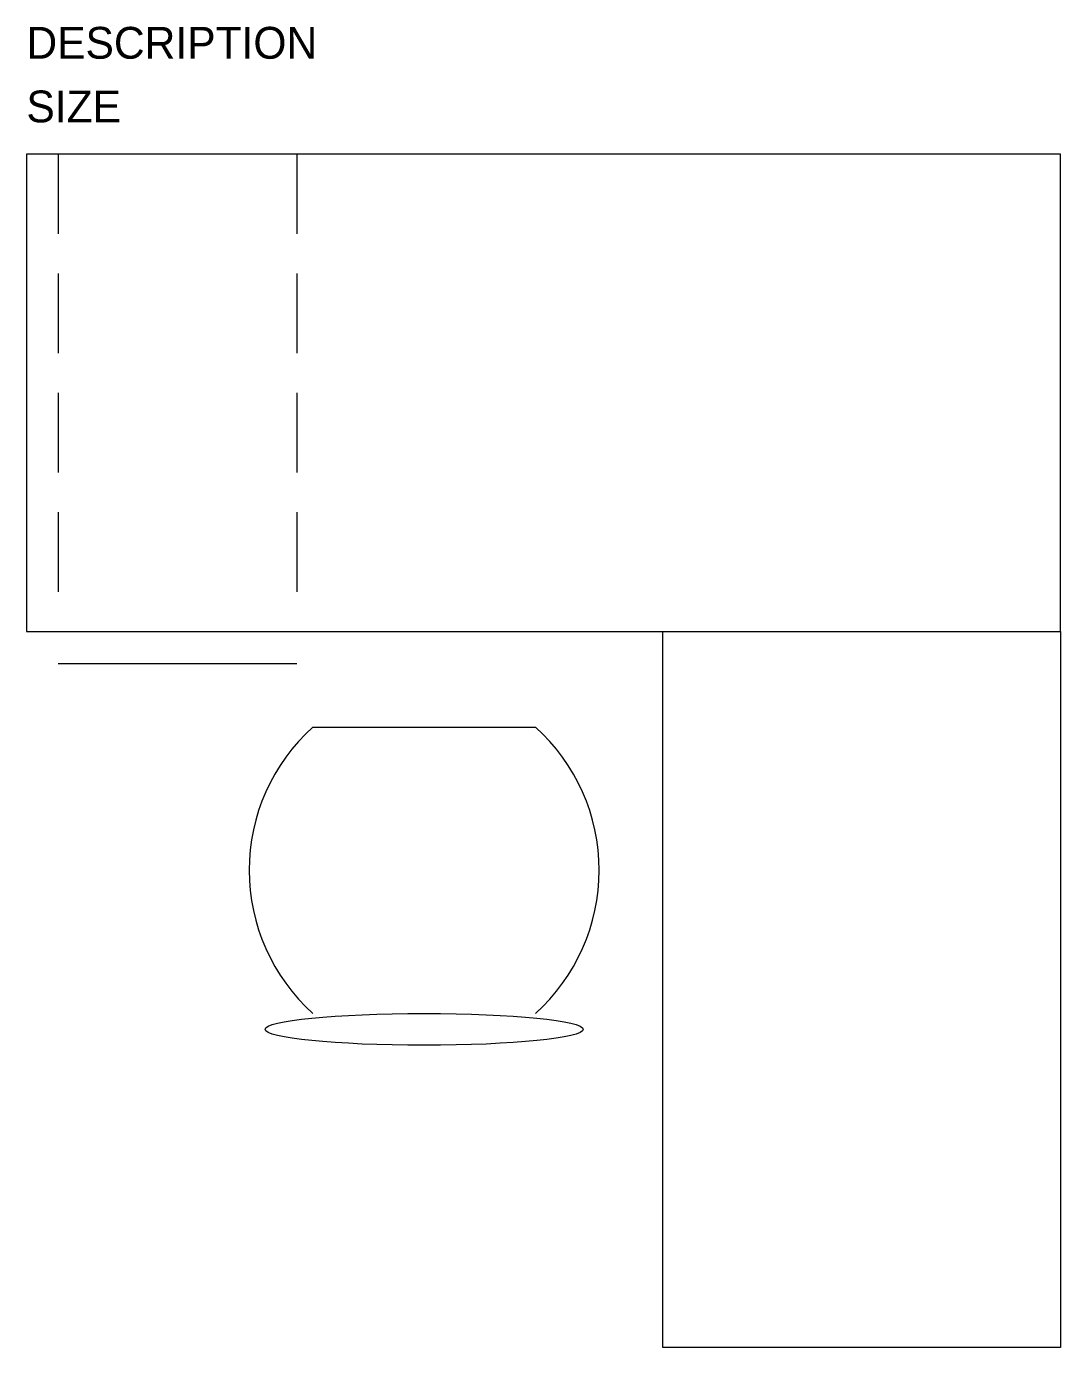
# Model space of a CAD drawing. Extents: x 24 to 89, y 21 to 104.
import ezdxf

# ---------------------------------------------------------------- set-up
doc = ezdxf.new("R2010")
doc.units = 0
doc.header["$LTSCALE"] = 10
doc.header["$MEASUREMENT"] = 0
doc.linetypes.add('DASHED', pattern=[0.75, 0.5, -0.25])
doc.layers.get('0').update_dxf_attribs({"linetype": 'CONTINUOUS'})
for name, color, linetype in [('20', 10, 'CONTINUOUS'), ('20D', 12, 'DASHED'), ('20H', 9, 'CONTINUOUS')]:
    doc.layers.add(name, color=color, linetype=linetype)

# ---------------------------------------------------------------- blocks, each defined once
blk = doc.blocks.new('ELLIPSE')
blk.add_circle((0.5, 0.5), 0.5)
blk = doc.blocks.new('SCHAIR', base_point=(64, 82))
at = {"layer": '20'}
blk.add_line((50, 82), (64, 82), dxfattribs=at)
for centre, start, end in [((58.125, 73), 132.07502, 227.92498), ((55.875, 73), 312.07502, 47.92498)]:
    blk.add_arc(centre, 12.125, start, end, dxfattribs=at)
at = {"layer": '20', "xscale": 20, "yscale": 2, "zscale": 20}
blk.add_blockref('ELLIPSE', (47, 62), dxfattribs=at)
at = {"layer": '20H', "flags": 1}
blk.add_attdef('DESCRIPTION', (46, 88), '', height=2, dxfattribs=at)

msp = doc.modelspace()

# ---------------------------------------------------------------- linework, layer by layer
at = {"layer": '20'}
for p, q in [((24, 96), (24, 66)), ((89, 96), (24, 96)), ((89, 66), (89, 96)), ((24, 66), (89, 66)), ((64, 21), (64, 66)), ((89, 66), (89, 21)), ((26, 64), (41, 64)), ((89, 21), (64, 21))]:
    msp.add_line(p, q, dxfattribs=at)
at = {"layer": '20D'}
for p, q in [((26, 96), (26, 66)), ((41, 96), (41, 66))]:
    msp.add_line(p, q, dxfattribs=at)

# ---------------------------------------------------------------- block references
at = {"layer": '20'}
msp.add_blockref('SCHAIR', (56, 60), dxfattribs=at)

# ---------------------------------------------------------------- texts
at = {"layer": '20H', "flags": 1}
for tag, p, s in [('DESCRIPTION', (24, 102), 'DESK W/ RETURN'), ('SIZE', (24, 98), '30X65,25X45')]:
    msp.add_attdef(tag, p, s, height=2, dxfattribs=at)

doc.saveas('drawing.dxf')
